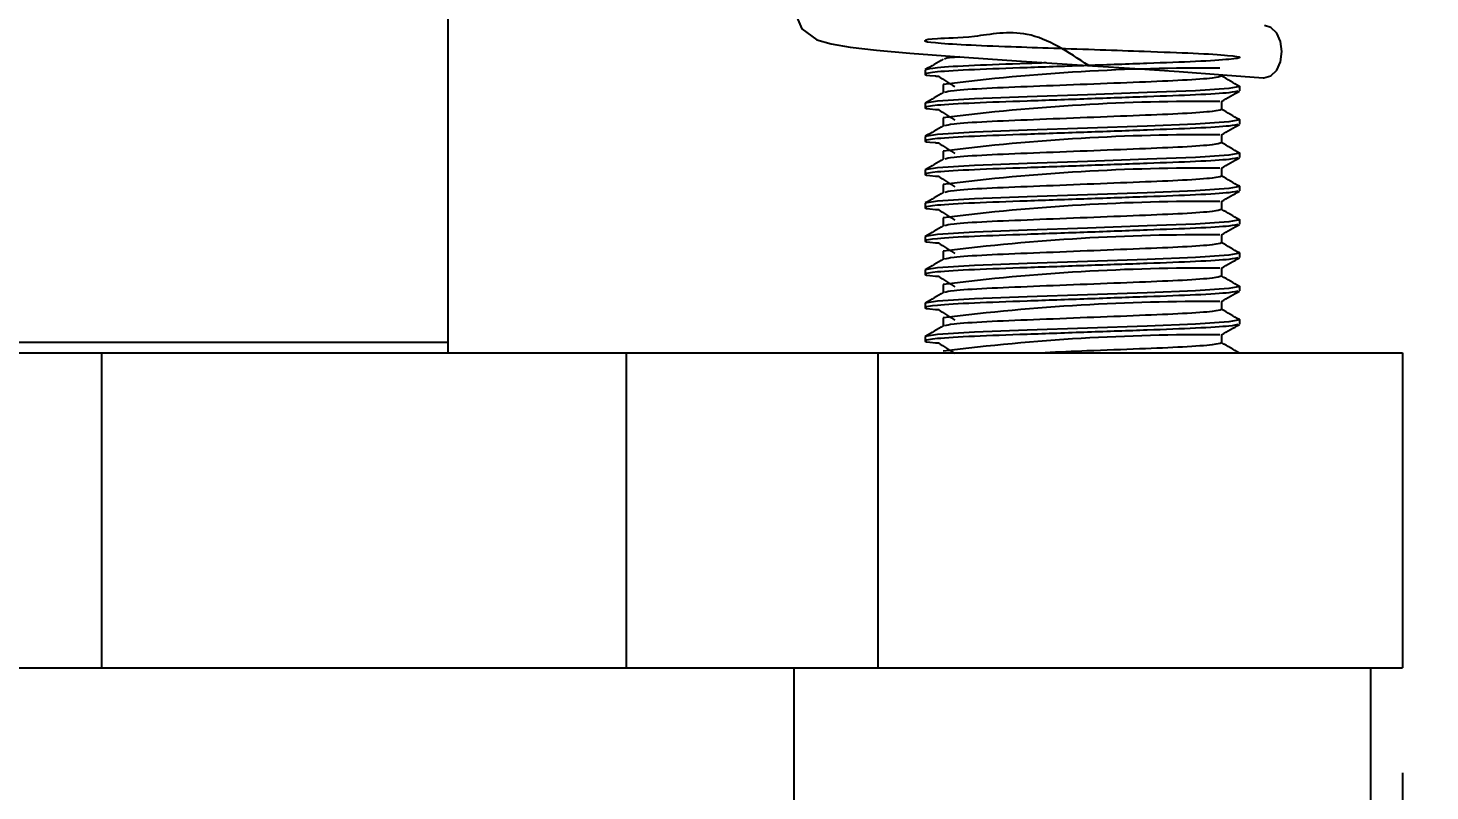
# Model space of a CAD drawing. Header units: millimetres. Extents: x 5 to 292, y 4 to 204.
# Drawn here: x 120.52 to 133.89, y 81.51 to 88.78 of the extents above; entities that cross this region are included whole.
import ezdxf

# ---------------------------------------------------------------- set-up
doc = ezdxf.new("R2010")
doc.units = ezdxf.units.MM
doc.layers.add('LAYER_1', color=179, linetype='Continuous')
doc.styles.add('SLDTEXTSTYLE0', font='TXT', dxfattribs={"width": 0.75})
doc.dimstyles.new('SLDDIMSTYLE0', dxfattribs={"dimtxt": 3.5, "dimasz": 3.556, "dimexe": 0, "dimexo": 0.0625, "dimgap": 0.875, "dimtad": 1, "dimrnd": 1e-09, "dimzin": 4, "dimdsep": 46, "dimtxsty": 'SLDTEXTSTYLE0', "dimblk1": 'CLOSED', "dimblk2": 'CLOSED', "dimsah": 1, "dimcen": 0.09, "dimadec": 0, "dimazin": 1, "dimtfac": 1, "dimtofl": 0, "dimtmove": 0, "dimatfit": 3, "dimldrblk": 'CLOSED', "dimfxl": 1, "dimfrac": 2, "dimtolj": 1, "dimtzin": 12, "dimarcsym": 0})
doc.dimstyles.new('SLDDIMSTYLE1', dxfattribs={"dimtxt": 3.5, "dimasz": 3.556, "dimexe": 0, "dimexo": 0.0625, "dimgap": 0.875, "dimtad": 1, "dimrnd": 1e-09, "dimzin": 12, "dimdsep": 46, "dimtxsty": 'SLDTEXTSTYLE0', "dimblk1": 'CLOSED', "dimblk2": 'CLOSED', "dimsah": 1, "dimcen": 0.09, "dimadec": 0, "dimazin": 3, "dimtfac": 1, "dimtmove": 0, "dimatfit": 0, "dimldrblk": 'CLOSED', "dimfxl": 1, "dimfrac": 2, "dimtolj": 1, "dimtzin": 12, "dimarcsym": 0})

# ---------------------------------------------------------------- blocks, each defined once
blk = doc.blocks.new('_CLOSED')
at = {"color": 0, "linetype": 'ByBlock', "lineweight": -2}
for p, q in [((-1, 0.166667), (0, 0)), ((-1, 0.166667), (-1, -0.166667)), ((0, 0), (-1, -0.166667)), ((0, 0), (-1, 0))]:
    blk.add_line(p, q, dxfattribs=at)
blk = doc.blocks.new('_D')
at = {"layer": 'LAYER_1'}
for p, q in [((39.223, 81.688), (39.223, 63.502)), ((133.623, 81.688), (133.623, 63.502)), ((39.223, 64.502), (133.623, 64.502))]:
    blk.add_line(p, q, dxfattribs=at)
at = {"layer": 'LAYER_1', "xscale": 3.556, "yscale": 3.556, "rotation": 180}
blk.add_blockref('_CLOSED', (39.223, 64.502, 1.494), dxfattribs=at)
at = {"layer": 'LAYER_1', "xscale": 3.556, "yscale": 3.556}
blk.add_blockref('_CLOSED', (133.623, 64.502, 1.494), dxfattribs=at)
at = {"layer": 'LAYER_1', "insert": (77.153, 69.013), "char_height": 3.5, "attachment_point": 1, "style": 'SLDTEXTSTYLE0'}
blk.add_mtext('94.40mm', dxfattribs=at)
blk = doc.blocks.new('_D_2')
at = {"layer": 'LAYER_1'}
for p, q in [((145.849, 100.538), (145.849, 106.888)), ((120.023, 100.538), (146.849, 100.538)), ((145.849, 100.538), (145.849, 77.566)), ((79.07, 77.566), (146.849, 77.566)), ((145.849, 77.566), (145.849, 71.216))]:
    blk.add_line(p, q, dxfattribs=at)
at = {"layer": 'LAYER_1', "xscale": 3.556, "yscale": 3.556}
for p, rotation in [((145.849, 100.538, 1.494), 270), ((145.849, 77.566, 1.494), 90)]:
    blk.add_blockref('_CLOSED', p, dxfattribs=dict(at, rotation=rotation))
at = {"layer": 'LAYER_1', "insert": (141.337, 79.127), "char_height": 3.5, "attachment_point": 1, "rotation": 90, "style": 'SLDTEXTSTYLE0'}
blk.add_mtext('22.97mm', dxfattribs=at)

msp = doc.modelspace()

# ---------------------------------------------------------------- linework, layer by layer
at = {"color": 7, "linetype": 'Continuous', "lineweight": 25}
for p, q in [((124.523, 96.288), (124.523, 85.788)), ((129.073, 88.381), (129.073, 88.342)), ((129.245, 88.242), (129.245, 88.165)), ((129.245, 88.242), (129.245, 88.165)), ((132.073, 88.183), (132.073, 88.223)), ((129.073, 88.064), (129.073, 88.024)), ((131.901, 88.004), (131.901, 88.082)), ((129.245, 87.925), (129.245, 87.847)), ((129.245, 87.925), (129.245, 87.847)), ((132.073, 87.865), (132.073, 87.905)), ((129.073, 87.746), (129.073, 87.707)), ((131.901, 87.687), (131.901, 87.765)), ((129.245, 87.607), (129.245, 87.53)), ((129.245, 87.607), (129.245, 87.53)), ((132.073, 87.548), (132.073, 87.588)), ((129.073, 87.429), (129.073, 87.389)), ((131.901, 87.369), (131.901, 87.447)), ((129.245, 87.29), (129.245, 87.212)), ((129.245, 87.29), (129.245, 87.212)), ((132.073, 87.23), (132.073, 87.27)), ((131.901, 87.052), (131.901, 87.13)), ((129.073, 87.111), (129.073, 87.072)), ((129.245, 86.972), (129.245, 86.895)), ((129.245, 86.972), (129.245, 86.895)), ((132.073, 86.913), (132.073, 86.953)), ((129.073, 86.794), (129.073, 86.754)), ((131.901, 86.734), (131.901, 86.812)), ((129.245, 86.655), (129.245, 86.577)), ((129.245, 86.655), (129.245, 86.577)), ((132.073, 86.595), (132.073, 86.635)), ((129.073, 86.476), (129.073, 86.437)), ((131.901, 86.417), (131.901, 86.495)), ((129.245, 86.337), (129.245, 86.26)), ((129.245, 86.337), (129.245, 86.26)), ((132.073, 86.278), (132.073, 86.318)), ((129.073, 86.159), (129.073, 86.119)), ((131.901, 86.099), (131.901, 86.177)), ((129.245, 86.02), (129.245, 85.942)), ((129.245, 86.02), (129.245, 85.942)), ((132.073, 85.96), (132.073, 86)), ((129.073, 85.841), (129.073, 85.802)), ((131.901, 85.782), (131.901, 85.86)), ((51.623, 85.688), (121.223, 85.688)), ((100.923, 85.788), (124.523, 85.788)), ((121.223, 85.688), (121.223, 82.688)), ((121.223, 85.688), (126.223, 85.688)), ((124.523, 85.788), (124.523, 85.688)), ((126.223, 85.688), (126.223, 82.688)), ((126.223, 85.688), (128.623, 85.688)), ((128.623, 85.688), (128.623, 82.688)), ((128.623, 85.688), (133.623, 85.688)), ((133.623, 85.688), (133.623, 82.688)), ((51.623, 82.688), (121.223, 82.688)), ((121.223, 82.688), (126.223, 82.688)), ((126.223, 82.688), (128.623, 82.688)), ((127.823, 82.688), (127.823, 81.138)), ((128.623, 82.688), (133.623, 82.688)), ((133.323, 81.138), (133.323, 82.688))]:
    msp.add_line(p, q, dxfattribs=at)
at = {"color": 7, "linetype": 'Continuous', "lineweight": 25, "flags": 128}
for points in [[(127.852, 88.885), (127.898, 88.774), (128.041, 88.668), (128.179, 88.629), (128.361, 88.599), (128.61, 88.57), (128.928, 88.542), (129.355, 88.508), (129.944, 88.467), (130.668, 88.421), (131.074, 88.395), (131.496, 88.366), (131.913, 88.336), (132.296, 88.306), (132.296, 88.306)], [(132.296, 88.306), (132.304, 88.306), (132.369, 88.325), (132.425, 88.379), (132.462, 88.46), (132.475, 88.556), (132.462, 88.651), (132.425, 88.732), (132.369, 88.787), (132.31, 88.805)], [(132.059, 88.225), (132.073, 88.223), (131.969, 88.204), (131.651, 88.183), (131.189, 88.165), (130.623, 88.145), (130.046, 88.125), (129.545, 88.106), (129.193, 88.084), (129.073, 88.064), (129.073, 88.064)], [(132.059, 87.908), (132.073, 87.906), (131.969, 87.887), (131.651, 87.866), (131.189, 87.847), (130.623, 87.828), (130.046, 87.807), (129.545, 87.788), (129.193, 87.766), (129.073, 87.746), (129.073, 87.746)], [(132.059, 87.59), (132.073, 87.588), (131.969, 87.569), (131.651, 87.548), (131.189, 87.53), (130.623, 87.51), (130.046, 87.49), (129.545, 87.471), (129.193, 87.449), (129.073, 87.429), (129.073, 87.429)], [(132.059, 87.273), (132.073, 87.271), (131.969, 87.252), (131.651, 87.231), (131.189, 87.212), (130.623, 87.193), (130.046, 87.172), (129.545, 87.153), (129.193, 87.131), (129.073, 87.111), (129.073, 87.111)], [(132.059, 86.955), (132.073, 86.953), (131.969, 86.934), (131.651, 86.913), (131.189, 86.895), (130.623, 86.875), (130.046, 86.855), (129.545, 86.836), (129.193, 86.814), (129.073, 86.794), (129.073, 86.794)], [(132.059, 86.638), (132.073, 86.636), (131.969, 86.617), (131.651, 86.596), (131.189, 86.577), (130.623, 86.558), (130.046, 86.537), (129.545, 86.518), (129.193, 86.496), (129.073, 86.476), (129.073, 86.476)], [(132.059, 86.32), (132.073, 86.318), (131.969, 86.299), (131.651, 86.278), (131.189, 86.26), (130.623, 86.24), (130.046, 86.22), (129.545, 86.201), (129.193, 86.179), (129.073, 86.159), (129.073, 86.159)], [(132.059, 86.003), (132.073, 86.001), (131.969, 85.982), (131.651, 85.961), (131.189, 85.942), (130.623, 85.923), (130.046, 85.902), (129.545, 85.883), (129.193, 85.861), (129.073, 85.841), (129.073, 85.841)]]:
    msp.add_lwpolyline(points, dxfattribs=at)
at = {"color": 7, "linetype": 'Continuous', "lineweight": 25}
for centre, radius, start, end in [((131.75, 68.23), 20.169, 89.618, 97.1349), ((131.75, 67.912), 20.17, 89.6182, 97.1347), ((131.75, 67.595), 20.169, 89.618, 97.1349), ((131.75, 67.277), 20.17, 89.6182, 97.1347), ((131.75, 66.96), 20.169, 89.618, 97.1349), ((131.75, 66.644), 20.167, 89.6177, 97.1352), ((131.75, 66.325), 20.169, 89.618, 97.1349), ((131.75, 66.009), 20.167, 89.6177, 97.1352), ((131.75, 65.69), 20.169, 89.618, 97.1349)]:
    msp.add_arc(centre, radius, start, end, dxfattribs=at)
for points, knots in [([(130.633, 88.423), (130.439, 88.552), (130.071, 88.795), (129.506, 88.681), (129.157, 88.684), (129.035, 88.659), (129.141, 88.642), (129.435, 88.621), (129.85, 88.605), (130.301, 88.589), (130.742, 88.574), (131.213, 88.557), (131.662, 88.541), (131.991, 88.52), (132.11, 88.501), (132.003, 88.482), (131.684, 88.461), (131.199, 88.443), (130.623, 88.423), (130.03, 88.402), (129.511, 88.384), (129.153, 88.362), (129.048, 88.342), (129.085, 88.329), (129.196, 88.322), (129.209, 88.321)], [0, 0, 0, 0, 0.053319, 0.100747, 0.150111, 0.198302, 0.241958, 0.286893, 0.330197, 0.3647, 0.400122, 0.434969, 0.480301, 0.527497, 0.573545, 0.619444, 0.666668, 0.712064, 0.758705, 0.805646, 0.853074, 0.902438, 0.950629, 0.994285, 1, 1, 1, 1]), ([(129.247, 88.483), (129.219, 88.467), (129.161, 88.434), (129.104, 88.401), (129.075, 88.384)], [0, 0, 0, 0, 0.499957, 1, 1, 1, 1]), ([(129.406, 88.505), (129.387, 88.503), (129.276, 88.496), (129.267, 88.489), (129.26, 88.484)], [0, 0, 0, 0, 0.175238, 1, 1, 1, 1]), ([(130.229, 88.449), (130.168, 88.446), (129.909, 88.437), (129.516, 88.424), (129.144, 88.401), (129.096, 88.388), (129.073, 88.381)], [0, 0, 0, 0, 0.093264, 0.389883, 0.698607, 1, 1, 1, 1]), ([(129.198, 88.321), (129.225, 88.305), (129.278, 88.271), (129.331, 88.238), (129.357, 88.222)], [0, 0, 0, 0, 0.500003, 1, 1, 1, 1]), ([(131.899, 88.322), (131.882, 88.316), (131.846, 88.303), (131.554, 88.282), (131.128, 88.264), (130.617, 88.244), (130.092, 88.223), (129.636, 88.205), (129.321, 88.184), (129.279, 88.172), (129.26, 88.166)], [0, 0, 0, 0, 0.121505, 0.24952, 0.372577, 0.499012, 0.626259, 0.754823, 0.888639, 1, 1, 1, 1]), ([(132.071, 88.225), (132.042, 88.242), (131.985, 88.274), (131.929, 88.307), (131.901, 88.323)], [0, 0, 0, 0, 0.507673, 1, 1, 1, 1]), ([(132.055, 88.18), (132.038, 88.175), (131.999, 88.163), (131.68, 88.143), (131.201, 88.126), (130.623, 88.105), (130.03, 88.084), (129.511, 88.066), (129.153, 88.044), (129.048, 88.025), (129.085, 88.012), (129.196, 88.004), (129.209, 88.004)], [0, 0, 0, 0, 0.090812, 0.203635, 0.31209, 0.423522, 0.535668, 0.648979, 0.766914, 0.882048, 0.986346, 1, 1, 1, 1]), ([(129.247, 88.166), (129.219, 88.149), (129.161, 88.116), (129.104, 88.083), (129.075, 88.066)], [0, 0, 0, 0, 0.499964, 1, 1, 1, 1]), ([(131.898, 88.081), (131.927, 88.097), (131.985, 88.131), (132.042, 88.164), (132.071, 88.18)], [0, 0, 0, 0, 0.499962, 1, 1, 1, 1]), ([(129.198, 88.004), (129.225, 87.987), (129.278, 87.954), (129.331, 87.921), (129.357, 87.904)], [0, 0, 0, 0, 0.500006, 1, 1, 1, 1]), ([(131.899, 88.004), (131.882, 87.998), (131.846, 87.986), (131.554, 87.965), (131.128, 87.947), (130.617, 87.927), (130.092, 87.906), (129.636, 87.888), (129.321, 87.866), (129.279, 87.854), (129.26, 87.849)], [0, 0, 0, 0, 0.121513, 0.249535, 0.372599, 0.499043, 0.626297, 0.754869, 0.888693, 1, 1, 1, 1]), ([(132.071, 87.908), (132.042, 87.924), (131.985, 87.957), (131.929, 87.99), (131.901, 88.006)], [0, 0, 0, 0, 0.5072704, 1, 1, 1, 1]), ([(132.055, 87.863), (132.038, 87.857), (131.999, 87.846), (131.68, 87.826), (131.201, 87.808), (130.623, 87.788), (130.03, 87.767), (129.511, 87.749), (129.153, 87.727), (129.048, 87.707), (129.085, 87.694), (129.196, 87.687), (129.209, 87.686)], [0, 0, 0, 0, 0.090812, 0.203635, 0.31209, 0.423522, 0.535668, 0.648979, 0.766914, 0.882048, 0.986346, 1, 1, 1, 1]), ([(129.247, 87.848), (129.219, 87.832), (129.161, 87.799), (129.104, 87.766), (129.075, 87.749)], [0, 0, 0, 0, 0.49996, 1, 1, 1, 1]), ([(131.898, 87.763), (131.927, 87.78), (131.985, 87.813), (132.042, 87.846), (132.071, 87.863)], [0, 0, 0, 0, 0.499959, 1, 1, 1, 1]), ([(129.198, 87.686), (129.225, 87.67), (129.278, 87.636), (129.331, 87.603), (129.357, 87.587)], [0, 0, 0, 0, 0.500003, 1, 1, 1, 1]), ([(131.899, 87.687), (131.882, 87.681), (131.846, 87.668), (131.554, 87.647), (131.128, 87.629), (130.617, 87.609), (130.092, 87.588), (129.636, 87.57), (129.321, 87.549), (129.279, 87.537), (129.261, 87.531)], [0, 0, 0, 0, 0.121526, 0.249562, 0.37264, 0.499097, 0.626366, 0.754952, 0.88879, 1, 1, 1, 1]), ([(132.071, 87.59), (132.042, 87.607), (131.985, 87.639), (131.929, 87.672), (131.901, 87.688)], [0, 0, 0, 0, 0.507385, 1, 1, 1, 1]), ([(132.055, 87.545), (132.038, 87.54), (131.999, 87.528), (131.68, 87.508), (131.201, 87.491), (130.623, 87.47), (130.03, 87.449), (129.511, 87.431), (129.153, 87.409), (129.048, 87.39), (129.085, 87.377), (129.196, 87.369), (129.209, 87.369)], [0, 0, 0, 0, 0.090812, 0.203635, 0.31209, 0.423522, 0.535668, 0.648979, 0.766914, 0.882048, 0.986346, 1, 1, 1, 1]), ([(129.247, 87.531), (129.219, 87.514), (129.161, 87.481), (129.104, 87.448), (129.075, 87.431)], [0, 0, 0, 0, 0.499958, 1, 1, 1, 1]), ([(131.898, 87.446), (131.927, 87.462), (131.985, 87.496), (132.042, 87.529), (132.071, 87.545)], [0, 0, 0, 0, 0.499962, 1, 1, 1, 1]), ([(129.198, 87.369), (129.225, 87.352), (129.278, 87.319), (129.331, 87.286), (129.357, 87.269)], [0, 0, 0, 0, 0.500003, 1, 1, 1, 1]), ([(131.899, 87.369), (131.882, 87.363), (131.846, 87.351), (131.554, 87.33), (131.128, 87.312), (130.617, 87.292), (130.092, 87.271), (129.636, 87.253), (129.321, 87.232), (129.279, 87.219), (129.261, 87.214)], [0, 0, 0, 0, 0.121534, 0.249579, 0.372665, 0.49913, 0.626407, 0.755002, 0.888849, 1, 1, 1, 1]), ([(132.071, 87.273), (132.042, 87.289), (131.985, 87.322), (131.929, 87.355), (131.901, 87.371)], [0, 0, 0, 0, 0.507451, 1, 1, 1, 1]), ([(132.055, 87.228), (132.038, 87.222), (131.999, 87.211), (131.68, 87.191), (131.201, 87.173), (130.623, 87.153), (130.03, 87.132), (129.511, 87.114), (129.153, 87.092), (129.048, 87.072), (129.085, 87.059), (129.196, 87.052), (129.209, 87.051)], [0, 0, 0, 0, 0.090812, 0.203635, 0.31209, 0.423522, 0.535668, 0.648979, 0.766914, 0.882048, 0.986346, 1, 1, 1, 1]), ([(129.247, 87.214), (129.219, 87.197), (129.161, 87.164), (129.104, 87.131), (129.075, 87.114)], [0, 0, 0, 0, 0.499964, 1, 1, 1, 1]), ([(131.898, 87.128), (131.927, 87.145), (131.985, 87.178), (132.042, 87.211), (132.071, 87.228)], [0, 0, 0, 0, 0.499959, 1, 1, 1, 1]), ([(129.198, 87.051), (129.225, 87.035), (129.278, 87.001), (129.331, 86.968), (129.357, 86.952)], [0, 0, 0, 0, 0.500003, 1, 1, 1, 1]), ([(131.899, 87.052), (131.882, 87.046), (131.846, 87.033), (131.554, 87.012), (131.128, 86.994), (130.617, 86.974), (130.092, 86.953), (129.636, 86.935), (129.321, 86.914), (129.279, 86.902), (129.26, 86.896)], [0, 0, 0, 0, 0.121462, 0.249431, 0.372444, 0.498834, 0.626036, 0.754554, 0.888322, 1, 1, 1, 1]), ([(132.071, 86.955), (132.042, 86.972), (131.985, 87.004), (131.929, 87.037), (131.901, 87.053)], [0, 0, 0, 0, 0.507486, 1, 1, 1, 1]), ([(132.055, 86.91), (132.038, 86.905), (131.999, 86.893), (131.68, 86.873), (131.201, 86.856), (130.623, 86.835), (130.03, 86.814), (129.511, 86.796), (129.153, 86.774), (129.048, 86.755), (129.085, 86.742), (129.196, 86.734), (129.209, 86.734)], [0, 0, 0, 0, 0.090812, 0.203635, 0.31209, 0.423522, 0.535668, 0.648979, 0.766914, 0.882048, 0.986346, 1, 1, 1, 1]), ([(129.247, 86.896), (129.218, 86.879), (129.161, 86.846), (129.104, 86.813), (129.075, 86.796)], [0, 0, 0, 0, 0.499967, 1, 1, 1, 1]), ([(131.898, 86.811), (131.927, 86.827), (131.985, 86.861), (132.042, 86.894), (132.071, 86.91)], [0, 0, 0, 0, 0.499962, 1, 1, 1, 1]), ([(129.198, 86.734), (129.225, 86.717), (129.278, 86.684), (129.331, 86.651), (129.357, 86.634)], [0, 0, 0, 0, 0.500003, 1, 1, 1, 1]), ([(131.899, 86.734), (131.882, 86.728), (131.846, 86.716), (131.554, 86.695), (131.128, 86.677), (130.617, 86.657), (130.092, 86.636), (129.636, 86.618), (129.321, 86.596), (129.279, 86.584), (129.26, 86.579)], [0, 0, 0, 0, 0.121479, 0.249466, 0.372496, 0.498904, 0.626123, 0.75466, 0.888446, 1, 1, 1, 1]), ([(132.071, 86.638), (132.042, 86.654), (131.985, 86.687), (131.929, 86.72), (131.901, 86.736)], [0, 0, 0, 0, 0.507487, 1, 1, 1, 1]), ([(132.055, 86.593), (132.038, 86.587), (131.999, 86.576), (131.68, 86.556), (131.201, 86.538), (130.623, 86.518), (130.03, 86.497), (129.511, 86.479), (129.153, 86.457), (129.048, 86.437), (129.085, 86.424), (129.196, 86.417), (129.209, 86.416)], [0, 0, 0, 0, 0.090812, 0.203635, 0.31209, 0.423522, 0.535668, 0.648979, 0.766914, 0.882048, 0.986346, 1, 1, 1, 1]), ([(129.247, 86.578), (129.219, 86.562), (129.161, 86.529), (129.104, 86.495), (129.075, 86.479)], [0, 0, 0, 0, 0.499961, 1, 1, 1, 1]), ([(131.898, 86.493), (131.927, 86.51), (131.985, 86.543), (132.042, 86.576), (132.071, 86.593)], [0, 0, 0, 0, 0.499959, 1, 1, 1, 1]), ([(129.198, 86.416), (129.225, 86.4), (129.278, 86.366), (129.331, 86.333), (129.357, 86.317)], [0, 0, 0, 0, 0.500003, 1, 1, 1, 1]), ([(131.899, 86.417), (131.882, 86.411), (131.846, 86.398), (131.554, 86.377), (131.128, 86.359), (130.617, 86.339), (130.092, 86.318), (129.636, 86.3), (129.321, 86.279), (129.279, 86.267), (129.26, 86.261)], [0, 0, 0, 0, 0.121495, 0.249498, 0.372544, 0.498969, 0.626205, 0.754758, 0.888562, 1, 1, 1, 1]), ([(132.071, 86.32), (132.042, 86.337), (131.985, 86.369), (131.929, 86.402), (131.901, 86.418)], [0, 0, 0, 0, 0.507576, 1, 1, 1, 1]), ([(132.055, 86.275), (132.038, 86.27), (131.999, 86.258), (131.68, 86.238), (131.201, 86.221), (130.623, 86.2), (130.03, 86.179), (129.511, 86.161), (129.153, 86.139), (129.048, 86.12), (129.085, 86.107), (129.196, 86.099), (129.209, 86.099)], [0, 0, 0, 0, 0.090812, 0.203635, 0.31209, 0.423522, 0.535668, 0.648979, 0.766914, 0.882048, 0.986346, 1, 1, 1, 1]), ([(129.247, 86.261), (129.219, 86.244), (129.161, 86.211), (129.104, 86.178), (129.075, 86.161)], [0, 0, 0, 0, 0.4999697, 1, 1, 1, 1]), ([(131.898, 86.176), (131.927, 86.192), (131.985, 86.226), (132.042, 86.259), (132.071, 86.275)], [0, 0, 0, 0, 0.499962, 1, 1, 1, 1]), ([(129.198, 86.099), (129.225, 86.082), (129.278, 86.049), (129.331, 86.016), (129.357, 85.999)], [0, 0, 0, 0, 0.500003, 1, 1, 1, 1]), ([(131.899, 86.099), (131.882, 86.093), (131.846, 86.081), (131.554, 86.06), (131.128, 86.042), (130.617, 86.022), (130.092, 86.001), (129.636, 85.983), (129.321, 85.961), (129.279, 85.949), (129.26, 85.944)], [0, 0, 0, 0, 0.121504, 0.249517, 0.372572, 0.499007, 0.626252, 0.754815, 0.888629, 1, 1, 1, 1]), ([(132.071, 86.003), (132.042, 86.019), (131.985, 86.052), (131.929, 86.085), (131.901, 86.101)], [0, 0, 0, 0, 0.507632, 1, 1, 1, 1]), ([(132.055, 85.958), (132.038, 85.952), (131.999, 85.941), (131.68, 85.921), (131.201, 85.903), (130.623, 85.883), (130.03, 85.862), (129.511, 85.844), (129.153, 85.822), (129.048, 85.802), (129.085, 85.789), (129.196, 85.782), (129.209, 85.781)], [0, 0, 0, 0, 0.090812, 0.203635, 0.31209, 0.423522, 0.535668, 0.648979, 0.766914, 0.882048, 0.986346, 1, 1, 1, 1]), ([(129.247, 85.943), (129.219, 85.927), (129.161, 85.894), (129.104, 85.861), (129.075, 85.844)], [0, 0, 0, 0, 0.499965, 1, 1, 1, 1]), ([(131.898, 85.858), (131.927, 85.875), (131.985, 85.908), (132.042, 85.941), (132.071, 85.958)], [0, 0, 0, 0, 0.499959, 1, 1, 1, 1]), ([(129.198, 85.781), (129.225, 85.765), (129.278, 85.731), (129.331, 85.698), (129.357, 85.682)], [0, 0, 0, 0, 0.500003, 1, 1, 1, 1]), ([(131.899, 85.782), (131.882, 85.776), (131.847, 85.763), (131.554, 85.742), (131.129, 85.724), (130.651, 85.706), (130.35, 85.694), (130.217, 85.688)], [0, 0, 0, 0, 0.202976, 0.416826, 0.622393, 0.833606, 1, 1, 1, 1]), ([(132.071, 85.685), (132.042, 85.702), (131.985, 85.734), (131.929, 85.767), (131.901, 85.783)], [0, 0, 0, 0, 0.507673, 1, 1, 1, 1])]:
    msp.add_open_spline(points, degree=3, knots=knots, dxfattribs=at)

# ---------------------------------------------------------------- dimensions: what is measured, and where the dimension line sits
at = {"layer": 'LAYER_1'}
dim = msp.add_linear_dim(base=(145.849, 77.566), p1=(119.023, 100.538), p2=(78.07, 77.566), angle=90, dimstyle='SLDDIMSTYLE1', dxfattribs=at)
dim.commit()
dim.dimension.update_dxf_attribs({"geometry": '_D_2', "text_midpoint": (145.849, 89.321), "dimtype": 160})
dim = msp.add_linear_dim(base=(133.623, 64.502), p1=(39.223, 82.688), p2=(133.623, 82.688), dimstyle='SLDDIMSTYLE0', dxfattribs=at)
dim.commit()
dim.dimension.update_dxf_attribs({"geometry": '_D', "text_midpoint": (87.346, 64.502), "dimtype": 160})

doc.saveas('drawing.dxf')
